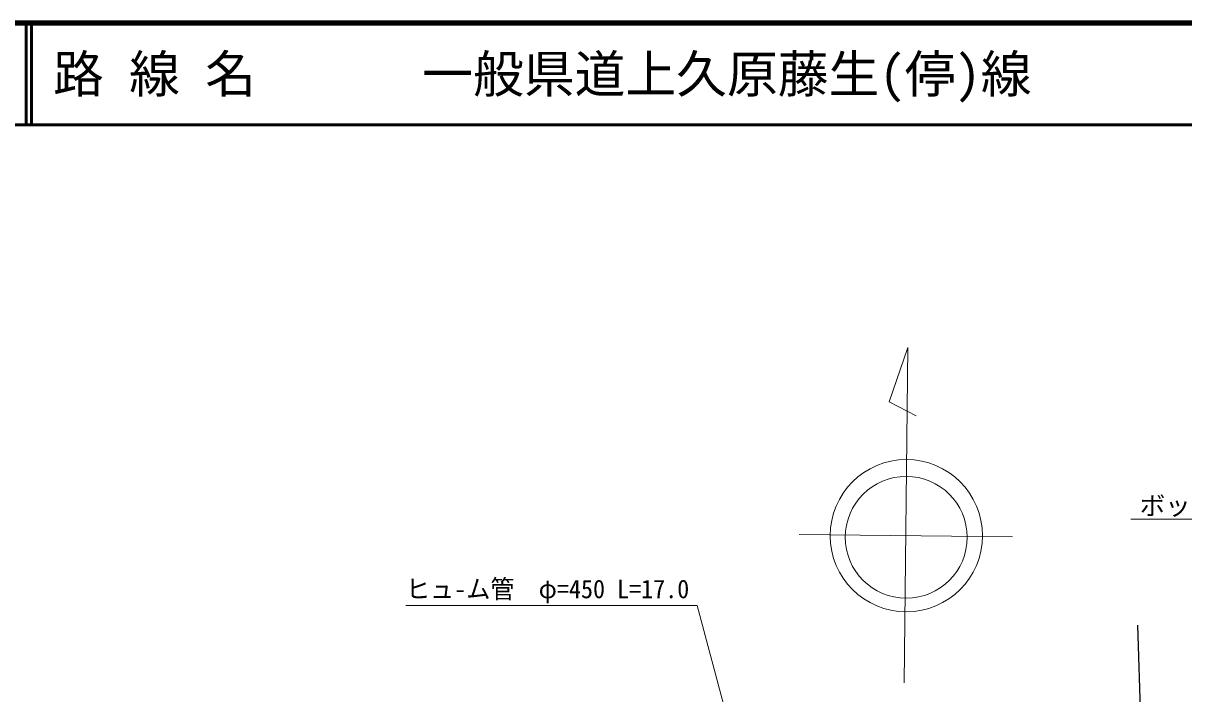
# Model space of a CAD drawing. Units: millimetres, scale not verified. Extents: x 40000 to 680000, y 20000 to 380000.
# Drawn here: x 177446 to 291714, y 313949 to 380000 of the extents above; entities that cross this region are included whole.
import ezdxf
from ezdxf.enums import TextEntityAlignment as Align

# ---------------------------------------------------------------- set-up
doc = ezdxf.new("R2010")
doc.units = ezdxf.units.MM
doc.header["$LTSCALE"] = 1000
for name, color, linetype, lineweight in [('M-BGD-HTXT', 7, 'Continuous', 13), ('M-BMK-OTRS', 5, 'Continuous', 25), ('M-STR-HTXT', 7, 'Continuous', 13), ('M-TTL', 2, 'Continuous', 140), ('M-TTL-LINE', 7, 'Continuous', 50)]:
    doc.layers.add(name, color=color, linetype=linetype, lineweight=lineweight)
doc.layers.add('M-TTL-TXT', color=7, linetype='Continuous')
doc.styles.add('ＭＳ ゴシック', font='')
doc.styles.get('ＭＳ ゴシック').set_extended_font_data('MS Gothic')

msp = doc.modelspace()

# ---------------------------------------------------------------- linework, layer by layer
at = {"layer": 'M-BGD-HTXT'}
for p, q in [((264558, 348049), (262693, 342698)), ((264196, 315022), (264558, 348049)), ((262693, 342698), (265360, 341322)), ((253855, 329636), (274854, 329406))]:
    msp.add_line(p, q, dxfattribs=at)
for centre, radius in [((264397, 329520), 7500), ((264387, 329363), 6000)]:
    msp.add_circle(centre, radius, dxfattribs=at)
at = {"layer": 'M-BMK-OTRS'}
msp.add_line((288335, 284529), (287203, 320725), dxfattribs=at)
at = {"layer": 'M-STR-HTXT'}
for p, q in [((325302, 331162), (286502, 331162)), ((243816, 322661), (215132, 322661)), ((251852, 292291), (243816, 322661))]:
    msp.add_line(p, q, dxfattribs=at)
at = {"layer": 'M-TTL'}
msp.add_line((680000, 380000), (40000, 380000), dxfattribs=at)
at = {"layer": 'M-TTL-LINE'}
for p, q in [((177750, 380000), (177750, 370000)), ((178250, 380000), (178250, 370000)), ((40000, 370000), (680000, 370000))]:
    msp.add_line(p, q, dxfattribs=at)

# ---------------------------------------------------------------- texts
at = {"layer": 'M-STR-HTXT', "style": 'ＭＳ ゴシック'}
msp.add_text('ボックスカルバート L=19.2 H=1.5 B=2.0', height=1833, rotation=359.922, dxfattribs=at).set_placement((287383, 331009), align=Align.BOTTOM_LEFT)
at = {"layer": 'M-STR-HTXT', "style": 'ＭＳ ゴシック', "width": 0.95}
msp.add_text('ヒュ-ム管\u3000φ=450 L=17.0', height=1833, dxfattribs=at).set_placement((215132, 322810), align=Align.BOTTOM_LEFT)
at = {"layer": 'M-TTL-TXT', "style": 'ＭＳ ゴシック'}
for s, p in [('路 線 名', (180380, 375000)), ('一般県道上久原藤生(停)線', (216734, 375000))]:
    msp.add_text(s, height=3666, dxfattribs=at).set_placement(p, align=Align.MIDDLE_LEFT)

doc.saveas('drawing.dxf')
